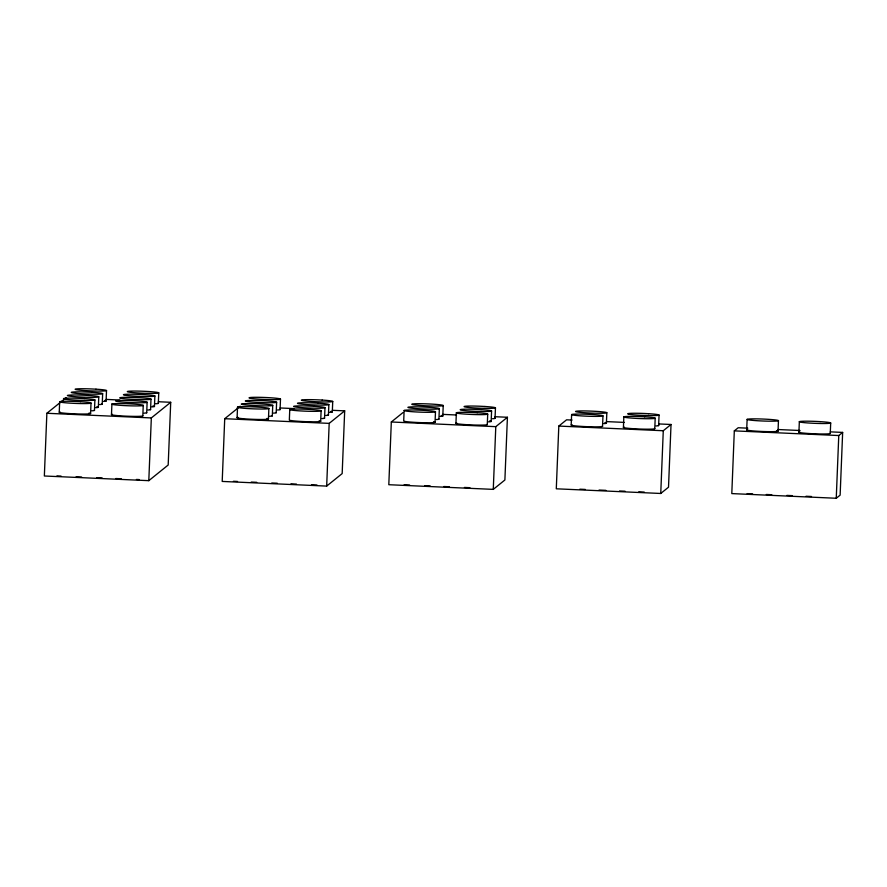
<?xml version="1.0" encoding="UTF-8"?>
<svg xmlns="http://www.w3.org/2000/svg" width="887" height="887" viewBox="0 0 887 887"><rect width="100%" height="100%" fill="white"/><g stroke="black" fill="none" stroke-linecap="round" stroke-linejoin="round"><path stroke-width="1.33" d="M66.248 397.62L46.867 413.275L44.35 475.997L148.805 480.665L168.186 465.01L170.714 402.288L158.341 401.733M59.252 412.178L59.673 401.722M90.596 413.564L91.017 403.119M94.477 410.437L94.887 399.982M98.346 407.31L98.767 396.855M102.227 404.184L102.648 393.728M106.096 401.046L106.518 390.59M111.485 414.506L111.906 404.051M142.818 415.903L143.239 405.448A15.722 0.987 2.3 0 0 120.743 403.585A15.722 0.987 2.3 0 0 118.725 405.215A15.722 0.987 2.3 0 0 143.239 405.448M146.699 412.777L147.12 402.321A15.722 0.987 2.3 0 0 124.623 400.458A15.722 0.987 2.3 0 0 122.606 402.088A15.722 0.987 2.3 0 0 147.12 402.321M150.568 409.65L150.99 399.194A15.722 0.987 2.3 0 0 128.493 397.332A15.722 0.987 2.3 0 0 126.486 398.95A15.722 0.987 2.3 0 0 150.99 399.194M148.805 480.665L151.333 417.932L170.714 402.288M154.449 406.512L154.87 396.057A15.722 0.987 2.3 0 0 132.374 394.194A15.722 0.987 2.3 0 0 130.356 395.824A15.722 0.987 2.3 0 0 154.87 396.057M158.329 403.385L158.751 392.93A15.722 0.987 2.3 0 0 136.254 391.067A15.722 0.987 2.3 0 0 134.236 392.697A15.722 0.987 2.3 0 0 158.751 392.93M240.233 406.191L224.721 418.708L222.205 481.43L326.671 486.098L342.171 473.58L344.688 410.858L332.326 410.304M237.106 417.611L237.528 407.155M268.451 419.008L268.872 408.552A15.722 0.987 2.3 0 0 246.375 406.689A15.722 0.987 2.3 0 0 244.357 408.319A15.722 0.987 2.3 0 0 268.872 408.552M272.32 415.881L272.741 405.426A15.722 0.987 2.3 0 0 250.245 403.563A15.722 0.987 2.3 0 0 248.238 405.193A15.722 0.987 2.3 0 0 272.741 405.426M276.201 412.754L276.622 402.299A15.722 0.987 2.3 0 0 254.125 400.436A15.722 0.987 2.3 0 0 252.108 402.055A15.722 0.987 2.3 0 0 276.622 402.299M280.081 409.617L280.492 399.161A15.722 0.987 2.3 0 0 257.995 397.298A15.722 0.987 2.3 0 0 255.988 398.928A15.722 0.987 2.3 0 0 280.492 399.161M289.761 409.495L289.339 419.95A15.722 0.987 2.3 0 0 299.884 421.369L303.897 421.58A15.722 0.987 2.3 0 0 319.132 420.771M320.684 421.336L321.105 410.881M324.553 418.209L324.975 407.754M328.434 415.083L328.855 404.627M326.671 486.098L329.188 423.376L344.688 410.858M332.315 411.945L332.725 401.501M402.953 412.599L391.322 421.99L388.805 484.712L493.272 489.38L504.891 479.989L507.419 417.267L495.046 416.713M404.128 410.437L403.707 420.893A15.722 0.987 2.3 0 0 422.312 422.678A15.722 0.987 2.3 0 0 433.532 421.735M435.051 422.29L435.473 411.845A15.722 0.987 2.3 0 0 412.976 409.982A15.722 0.987 2.3 0 0 410.958 411.601A15.722 0.987 2.3 0 0 435.473 411.845M438.921 419.163L439.342 408.707A15.722 0.987 2.3 0 0 416.846 406.845A15.722 0.987 2.3 0 0 414.839 408.475A15.722 0.987 2.3 0 0 439.342 408.707M442.801 416.036L443.223 405.581A15.722 0.987 2.3 0 0 420.726 403.718A15.722 0.987 2.3 0 0 418.708 405.348A15.722 0.987 2.3 0 0 443.223 405.581M455.94 423.232L456.361 412.777M487.285 424.629L487.706 414.174M491.154 421.491L491.575 411.036M495.035 418.365L495.456 407.909M493.272 489.38L495.789 426.658L507.419 417.267M572.06 420.061L566.571 419.817L558.81 426.07L556.293 488.804L660.748 493.471L668.51 487.207L671.027 424.485L658.653 423.931M571.195 424.973L571.616 414.528M602.539 426.381L602.96 415.925A15.722 0.987 2.3 0 0 580.464 414.063A15.722 0.987 2.3 0 0 578.446 415.681A15.722 0.987 2.3 0 0 602.96 415.925M606.409 423.243L606.83 412.799A15.722 0.987 2.3 0 0 584.333 410.936A15.722 0.987 2.3 0 0 582.327 412.555A15.722 0.987 2.3 0 0 606.83 412.799M623.428 427.312L623.838 416.857M654.772 428.709L655.194 418.254M658.642 425.583L659.063 415.127M660.748 493.471L663.276 430.738L671.027 424.485M747.808 428.177L738.195 427.745L734.314 430.871L731.797 493.593L836.253 498.261L840.133 495.134L842.65 432.412L830.276 431.858M746.699 429.774L747.12 419.318M778.032 431.171L778.453 420.726A15.722 0.987 2.3 0 0 755.957 418.864A15.722 0.987 2.3 0 0 753.95 420.482A15.722 0.987 2.3 0 0 778.453 420.726M798.921 432.113L799.342 421.658M830.265 433.51L830.687 423.055M836.253 498.261L838.769 435.539L842.65 432.412M606.431 421.602L624.293 422.4M106.107 399.405L119.856 400.015M442.813 414.384L456.561 414.994M778.054 429.53L800.041 430.505M280.092 407.965L293.83 408.585M734.314 430.871L838.769 435.539M558.81 426.07L663.276 430.738M391.322 421.99L495.789 426.658M224.721 418.708L329.188 423.376M46.867 413.275L151.333 417.932M747.131 493.627L752.608 493.871M766.301 494.48L771.79 494.724M786.858 495.401L792.335 495.645M806.039 496.254L811.516 496.498M579.843 489.192L585.32 489.436M599.024 490.045L605.876 490.356M619.569 490.966L625.058 491.21M638.751 491.819L644.228 492.063M404.139 484.745L409.617 484.989M424.685 485.655L430.162 485.91M443.866 486.519L449.343 486.763M464.411 487.44L469.899 487.684M233.425 481.275L237.539 481.453M251.232 482.062L256.72 482.317M271.788 482.983L277.265 483.227M290.969 483.847L296.446 484.091M311.514 484.757L316.992 485.001M56.945 475.898L61.048 476.075M76.116 476.751L81.604 476.995M96.672 477.672L102.149 477.916M115.853 478.525L121.331 478.769M136.398 479.446L139.137 479.568M328.19 414.817A15.722 0.987 2.3 0 1 325.784 415.46M272.087 415.615A15.722 0.987 2.3 0 1 269.648 416.258M330.762 411.391A15.722 0.987 2.3 0 1 329.654 412.322M279.849 409.35A15.722 0.987 2.3 0 1 277.398 409.994M324.309 417.943A15.722 0.987 2.3 0 1 321.903 418.586M266.932 418.442A15.722 0.987 2.3 0 1 253.671 419.329A15.722 0.987 2.3 0 1 237.949 417.389M275.968 412.477A15.722 0.987 2.3 0 1 273.518 413.12M152.93 405.958A15.722 0.987 2.3 0 1 151.766 406.889M94.222 410.171A15.722 0.987 2.3 0 1 91.816 410.814M146.466 412.51A15.722 0.987 2.3 0 1 144.016 413.154M150.335 409.384A15.722 0.987 2.3 0 1 147.896 410.016M101.983 403.907A15.722 0.987 2.3 0 1 99.566 404.561M104.555 400.48A15.722 0.987 2.3 0 1 103.446 401.423M158.097 403.119A15.722 0.987 2.3 0 1 155.646 403.762M142.585 415.637A15.722 0.987 2.3 0 1 125.987 416.147A15.722 0.987 2.3 0 1 112.316 414.284M89.055 413.009A15.722 0.987 2.3 0 1 73.809 413.808L69.796 413.597A15.722 0.987 2.3 0 1 60.072 411.956M96.805 406.745A15.722 0.987 2.3 0 1 95.696 407.687M441.282 415.471A15.722 0.987 2.3 0 1 440.118 416.413M494.791 418.099A15.722 0.987 2.3 0 1 492.385 418.742M487.041 424.363A15.722 0.987 2.3 0 1 470.498 424.873L466.484 424.662A15.722 0.987 2.3 0 1 456.761 423.01M438.688 418.897A15.722 0.987 2.3 0 1 436.249 419.54M489.613 420.926A15.722 0.987 2.3 0 1 488.504 421.868M604.89 422.689A15.722 0.987 2.3 0 1 603.737 423.62M658.398 425.305A15.722 0.987 2.3 0 1 655.992 425.96M654.517 428.443A15.722 0.987 2.3 0 1 637.986 428.953L633.972 428.743A15.722 0.987 2.3 0 1 624.248 427.09M602.306 426.115A15.722 0.987 2.3 0 1 585.708 426.614A15.722 0.987 2.3 0 1 572.037 424.762M830.021 433.244A15.722 0.987 2.3 0 1 813.49 433.754L809.465 433.543A15.722 0.987 2.3 0 1 799.741 431.891M776.513 430.616A15.722 0.987 2.3 0 1 763.263 431.503A15.722 0.987 2.3 0 1 747.53 429.552M820.142 421.624L816.129 421.414A15.722 0.987 2.3 0 0 799.619 421.547A15.722 0.987 2.3 0 0 809.886 423.088L813.911 423.299A15.722 0.987 2.3 0 0 830.409 423.166A15.722 0.987 2.3 0 0 820.142 421.624M648.519 413.697L644.505 413.486A15.722 0.987 2.3 0 0 627.996 413.608A15.722 0.987 2.3 0 0 638.263 415.16L642.288 415.371A15.722 0.987 2.3 0 0 658.786 415.238A15.722 0.987 2.3 0 0 648.519 413.697M484.912 406.49L480.887 406.268A15.722 0.987 2.3 0 0 464.389 406.401A15.722 0.987 2.3 0 0 474.656 407.942L478.67 408.153A15.722 0.987 2.3 0 0 495.179 408.031A15.722 0.987 2.3 0 0 484.912 406.49M644.649 416.823L640.625 416.613A15.722 0.987 2.3 0 0 624.126 416.746A15.722 0.987 2.3 0 0 634.382 418.287L638.407 418.498A15.722 0.987 2.3 0 0 654.905 418.376A15.722 0.987 2.3 0 0 644.649 416.823M322.181 400.07L318.167 399.86A15.722 0.987 2.3 0 0 301.669 399.982A15.722 0.987 2.3 0 0 311.925 401.523L315.949 401.744A15.722 0.987 2.3 0 0 332.448 401.611A15.722 0.987 2.3 0 0 322.181 400.07M95.973 389.171L91.96 388.961A15.722 0.987 2.3 0 0 75.45 389.083A15.722 0.987 2.3 0 0 85.717 390.624L89.742 390.845A15.722 0.987 2.3 0 0 106.24 390.712A15.722 0.987 2.3 0 0 95.973 389.171M481.031 409.617L477.018 409.406A15.722 0.987 2.3 0 0 460.508 409.528A15.722 0.987 2.3 0 0 470.775 411.069L474.8 411.291A15.722 0.987 2.3 0 0 491.298 411.158A15.722 0.987 2.3 0 0 481.031 409.617M318.311 403.197L314.286 402.986A15.722 0.987 2.3 0 0 297.788 403.119A15.722 0.987 2.3 0 0 308.055 404.66L312.069 404.871A15.722 0.987 2.3 0 0 328.578 404.738A15.722 0.987 2.3 0 0 318.311 403.197M92.104 392.298L88.079 392.087A15.722 0.987 2.3 0 0 71.581 392.22A15.722 0.987 2.3 0 0 81.837 393.761L85.862 393.972A15.722 0.987 2.3 0 0 102.36 393.839A15.722 0.987 2.3 0 0 92.104 392.298M477.162 412.743L473.137 412.533A15.722 0.987 2.3 0 0 456.639 412.666A15.722 0.987 2.3 0 0 466.895 414.207L470.919 414.417A15.722 0.987 2.3 0 0 487.418 414.284A15.722 0.987 2.3 0 0 477.162 412.743M314.43 406.335L310.417 406.113A15.722 0.987 2.3 0 0 293.907 406.246A15.722 0.987 2.3 0 0 304.174 407.787L308.199 407.998A15.722 0.987 2.3 0 0 324.697 407.876A15.722 0.987 2.3 0 0 314.43 406.335M88.223 395.425L84.21 395.214A15.722 0.987 2.3 0 0 67.7 395.347A15.722 0.987 2.3 0 0 77.967 396.888L81.981 397.099A15.722 0.987 2.3 0 0 98.49 396.977A15.722 0.987 2.3 0 0 88.223 395.425M310.561 409.461L306.536 409.251A15.722 0.987 2.3 0 0 290.038 409.373A15.722 0.987 2.3 0 0 300.305 410.914L304.319 411.124A15.722 0.987 2.3 0 0 320.817 411.003A15.722 0.987 2.3 0 0 310.561 409.461M84.343 398.562L80.329 398.352A15.722 0.987 2.3 0 0 63.82 398.474A15.722 0.987 2.3 0 0 74.087 400.015L78.111 400.225A15.722 0.987 2.3 0 0 94.61 400.104A15.722 0.987 2.3 0 0 84.343 398.562M80.473 401.689L76.448 401.478A15.722 0.987 2.3 0 0 59.95 401.6A15.722 0.987 2.3 0 0 70.217 403.142L74.231 403.363A15.722 0.987 2.3 0 0 90.74 403.23A15.722 0.987 2.3 0 0 80.473 401.689"/></g></svg>
